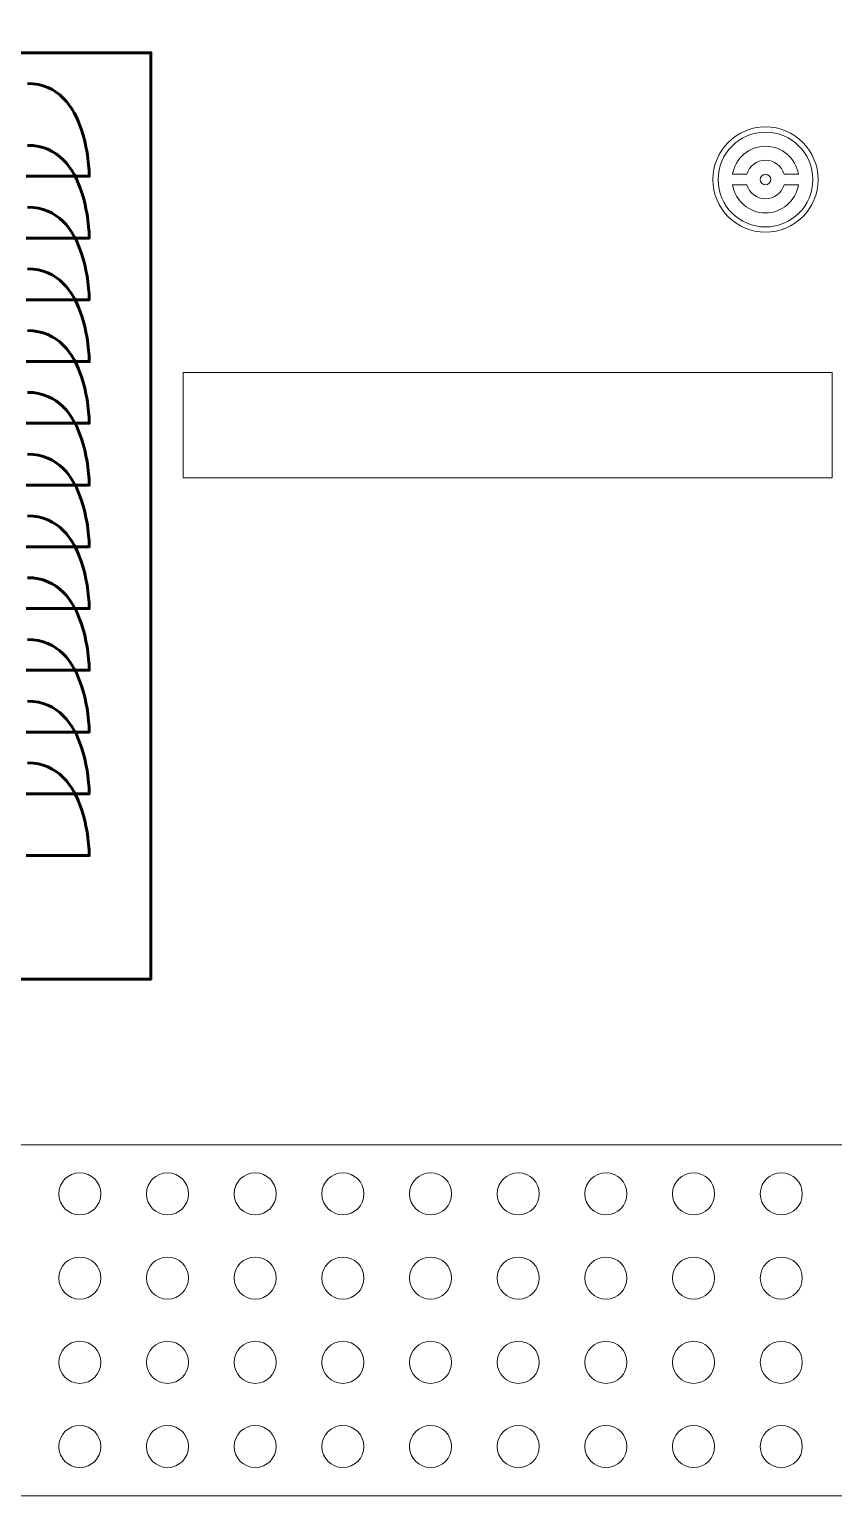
# Model space of a CAD drawing. Header units: millimetres. Extents: x -116965 to 323937, y 291661 to 566926.
# Drawn here: x -29689.9 to -29460.5, y 339951.6 to 340369.4 of the extents above; entities that cross this region are included whole.
import ezdxf

# ---------------------------------------------------------------- set-up
doc = ezdxf.new("R2010")
doc.units = ezdxf.units.MM
doc.layers.get('0').update_dxf_attribs({"lineweight": 18})
doc.layers.add('C00-00-00', color=7, linetype='Continuous')
doc.layers.add('hw_Text', color=7, linetype='Continuous', lineweight=13)

# ---------------------------------------------------------------- blocks, each defined once
blk = doc.blocks.new('*U1544')
for points in [[(0, 0), (900, 0), (900, 2200), (0, 2200)], [(15, 100), (885, 100), (885, 0), (15, 0)]]:
    blk.add_lwpolyline(points, close=True)
for centre in [(462.5, 86), (487.5, 86), (512.5, 86), (537.5, 86), (562.5, 86), (587.5, 86), (612.5, 86), (637.5, 86), (662.5, 86), (462.5, 62), (487.5, 62), (512.5, 62), (537.5, 62), (562.5, 62), (587.5, 62), (612.5, 62), (637.5, 62), (662.5, 62), (462.5, 38), (487.5, 38), (512.5, 38), (537.5, 38), (562.5, 38), (587.5, 38), (612.5, 38), (637.5, 38), (662.5, 38), (462.5, 14), (487.5, 14), (512.5, 14), (537.5, 14), (562.5, 14), (587.5, 14), (612.5, 14), (637.5, 14), (662.5, 14)]:
    blk.add_circle(centre, 6)
blk = doc.blocks.new('*U1607')
for points in [[(-5.29, 1.5, -0.755929), (5.29, 1.5), (9.38, 1.5, 0.852803), (-9.38, 1.5)], [(-5.29, -1.5, 0.755929), (5.29, -1.5), (9.38, -1.5, -0.852803), (-9.38, -1.5)]]:
    blk.add_lwpolyline(points, format="xyb", close=True)
at = {"color": 2}
blk.add_circle((0, 0), 15, dxfattribs=at)
at = {"color": 3}
blk.add_circle((0, 0), 13.5, dxfattribs=at)
blk.add_circle((0, 0), 1.5)
blk = doc.blocks.new('*U1570')
blk.add_lwpolyline([(0, 0), (670, 0), (670, 2000), (0, 2000)])
blk.add_lwpolyline([(477, 190), (662, 190), (662, 220), (477, 220)], close=True)
blk.add_blockref('*U1607', (643, 275))
blk = doc.blocks.new('fan1')
at = {"layer": 'C00-00-00', "lineweight": 60}
blk.add_lwpolyline([(66482.46, 350162.92), (66746.42, 350162.92), (66746.42, 349898.96), (66482.46, 349898.96)], close=True, dxfattribs=at)
for points in [[(66711.23, 350154.13), (66712.82, 350154.05), (66714.32, 350153.83), (66715.72, 350153.48), (66717.03, 350152.99), (66718.25, 350152.4), (66719.38, 350151.69), (66720.43, 350150.89), (66721.4, 350150), (66722.29, 350149.04), (66723.1, 350148.01), (66723.85, 350146.92), (66724.53, 350145.78), (66725.14, 350144.6), (66725.69, 350143.39), (66726.18, 350142.17), (66726.62, 350140.93), (66727.01, 350139.69), (66727.35, 350138.47), (66727.64, 350137.26), (66727.89, 350136.08), (66728.11, 350134.94), (66728.28, 350133.85), (66728.43, 350132.82), (66728.55, 350131.86), (66728.64, 350130.97), (66728.71, 350130.17), (66728.75, 350129.46), (66728.79, 350128.87), (66728.81, 350128.38), (66728.82, 350128.03), (66728.82, 350127.81), (66728.82, 350127.73), (66728.78, 350127.73), (66728.66, 350127.73), (66728.45, 350127.73), (66728.16, 350127.73), (66727.8, 350127.73), (66727.36, 350127.73), (66726.84, 350127.73), (66726.25, 350127.73), (66725.59, 350127.73), (66724.85, 350127.73), (66724.04, 350127.73), (66723.17, 350127.73), (66722.22, 350127.73), (66721.21, 350127.73), (66720.13, 350127.73), (66718.99, 350127.73), (66717.79, 350127.73), (66716.52, 350127.73), (66715.2, 350127.73), (66713.81, 350127.73), (66712.37, 350127.73), (66710.87, 350127.73)], [(66711.23, 350136.53), (66712.82, 350136.46), (66714.32, 350136.24), (66715.72, 350135.88), (66717.03, 350135.4), (66718.25, 350134.8), (66719.38, 350134.1), (66720.43, 350133.3), (66721.4, 350132.41), (66722.29, 350131.44), (66723.1, 350130.41), (66723.85, 350129.32), (66724.53, 350128.18), (66725.14, 350127), (66725.69, 350125.8), (66726.18, 350124.57), (66726.62, 350123.33), (66727.01, 350122.1), (66727.35, 350120.87), (66727.64, 350119.67), (66727.89, 350118.49), (66728.11, 350117.35), (66728.28, 350116.26), (66728.43, 350115.22), (66728.55, 350114.26), (66728.64, 350113.37), (66728.71, 350112.57), (66728.75, 350111.87), (66728.79, 350111.27), (66728.81, 350110.79), (66728.82, 350110.43), (66728.82, 350110.21), (66728.82, 350110.13), (66728.78, 350110.13), (66728.66, 350110.13), (66728.45, 350110.13), (66728.16, 350110.13), (66727.8, 350110.13), (66727.36, 350110.13), (66726.84, 350110.13), (66726.25, 350110.13), (66725.59, 350110.13), (66724.85, 350110.13), (66724.04, 350110.13), (66723.17, 350110.13), (66722.22, 350110.13), (66721.21, 350110.13), (66720.13, 350110.13), (66718.99, 350110.13), (66717.79, 350110.13), (66716.52, 350110.13), (66715.2, 350110.13), (66713.81, 350110.13), (66712.37, 350110.13), (66710.87, 350110.13)], [(66711.23, 350118.93), (66712.82, 350118.85), (66714.32, 350118.63), (66715.72, 350118.28), (66717.03, 350117.8), (66718.25, 350117.2), (66719.38, 350116.49), (66720.43, 350115.69), (66721.4, 350114.81), (66722.29, 350113.84), (66723.1, 350112.81), (66723.85, 350111.72), (66724.53, 350110.58), (66725.14, 350109.4), (66725.69, 350108.2), (66726.18, 350106.97), (66726.62, 350105.73), (66727.01, 350104.5), (66727.35, 350103.27), (66727.64, 350102.07), (66727.89, 350100.89), (66728.11, 350099.75), (66728.28, 350098.66), (66728.43, 350097.63), (66728.55, 350096.66), (66728.64, 350095.77), (66728.71, 350094.97), (66728.75, 350094.27), (66728.79, 350093.67), (66728.81, 350093.19), (66728.82, 350092.84), (66728.82, 350092.61), (66728.82, 350092.54), (66728.78, 350092.54), (66728.66, 350092.54), (66728.45, 350092.54), (66728.16, 350092.54), (66727.8, 350092.54), (66727.36, 350092.54), (66726.84, 350092.54), (66726.25, 350092.54), (66725.59, 350092.54), (66724.85, 350092.54), (66724.04, 350092.54), (66723.17, 350092.54), (66722.22, 350092.54), (66721.21, 350092.54), (66720.13, 350092.54), (66718.99, 350092.54), (66717.79, 350092.54), (66716.52, 350092.54), (66715.2, 350092.54), (66713.81, 350092.54), (66712.37, 350092.54), (66710.87, 350092.54)], [(66711.23, 350101.33), (66712.82, 350101.26), (66714.32, 350101.04), (66715.72, 350100.68), (66717.03, 350100.2), (66718.25, 350099.6), (66719.38, 350098.9), (66720.43, 350098.1), (66721.4, 350097.21), (66722.29, 350096.24), (66723.1, 350095.21), (66723.85, 350094.12), (66724.53, 350092.98), (66725.14, 350091.8), (66725.69, 350090.6), (66726.18, 350089.37), (66726.62, 350088.13), (66727.01, 350086.9), (66727.35, 350085.67), (66727.64, 350084.47), (66727.89, 350083.29), (66728.11, 350082.15), (66728.28, 350081.06), (66728.43, 350080.03), (66728.55, 350079.06), (66728.64, 350078.17), (66728.71, 350077.37), (66728.75, 350076.67), (66728.79, 350076.07), (66728.81, 350075.59), (66728.82, 350075.23), (66728.82, 350075.01), (66728.82, 350074.94), (66728.78, 350074.94), (66728.66, 350074.94), (66728.45, 350074.94), (66728.16, 350074.94), (66727.8, 350074.94), (66727.36, 350074.94), (66726.84, 350074.94), (66726.25, 350074.94), (66725.59, 350074.94), (66724.85, 350074.94), (66724.04, 350074.94), (66723.17, 350074.94), (66722.22, 350074.94), (66721.21, 350074.94), (66720.13, 350074.94), (66718.99, 350074.94), (66717.79, 350074.94), (66716.52, 350074.94), (66715.2, 350074.94), (66713.81, 350074.94), (66712.37, 350074.94), (66710.87, 350074.94)], [(66711.23, 350083.74), (66712.82, 350083.66), (66714.32, 350083.44), (66715.72, 350083.08), (66717.03, 350082.6), (66718.25, 350082.01), (66719.38, 350081.3), (66720.43, 350080.5), (66721.4, 350079.61), (66722.29, 350078.65), (66723.1, 350077.61), (66723.85, 350076.52), (66724.53, 350075.38), (66725.14, 350074.21), (66725.69, 350073), (66726.18, 350071.77), (66726.62, 350070.54), (66727.01, 350069.3), (66727.35, 350068.08), (66727.64, 350066.87), (66727.89, 350065.69), (66728.11, 350064.55), (66728.28, 350063.46), (66728.43, 350062.43), (66728.55, 350061.46), (66728.64, 350060.58), (66728.71, 350059.78), (66728.75, 350059.07), (66728.79, 350058.47), (66728.81, 350057.99), (66728.82, 350057.64), (66728.82, 350057.42), (66728.82, 350057.34), (66728.78, 350057.34), (66728.66, 350057.34), (66728.45, 350057.34), (66728.16, 350057.34), (66727.8, 350057.34), (66727.36, 350057.34), (66726.84, 350057.34), (66726.25, 350057.34), (66725.59, 350057.34), (66724.85, 350057.34), (66724.04, 350057.34), (66723.17, 350057.34), (66722.22, 350057.34), (66721.21, 350057.34), (66720.13, 350057.34), (66718.99, 350057.34), (66717.79, 350057.34), (66716.52, 350057.34), (66715.2, 350057.34), (66713.81, 350057.34), (66712.37, 350057.34), (66710.87, 350057.34)], [(66711.23, 350066.14), (66712.82, 350066.07), (66714.32, 350065.84), (66715.72, 350065.49), (66717.03, 350065.01), (66718.25, 350064.41), (66719.38, 350063.7), (66720.43, 350062.9), (66721.4, 350062.02), (66722.29, 350061.05), (66723.1, 350060.02), (66723.85, 350058.93), (66724.53, 350057.79), (66725.14, 350056.61), (66725.69, 350055.4), (66726.18, 350054.18), (66726.62, 350052.94), (66727.01, 350051.71), (66727.35, 350050.48), (66727.64, 350049.27), (66727.89, 350048.1), (66728.11, 350046.96), (66728.28, 350045.87), (66728.43, 350044.83), (66728.55, 350043.87), (66728.64, 350042.98), (66728.71, 350042.18), (66728.75, 350041.48), (66728.79, 350040.88), (66728.81, 350040.4), (66728.82, 350040.04), (66728.82, 350039.82), (66728.82, 350039.74), (66728.78, 350039.74), (66728.66, 350039.74), (66728.45, 350039.74), (66728.16, 350039.74), (66727.8, 350039.74), (66727.36, 350039.74), (66726.84, 350039.74), (66726.25, 350039.74), (66725.59, 350039.74), (66724.85, 350039.74), (66724.04, 350039.74), (66723.17, 350039.74), (66722.22, 350039.74), (66721.21, 350039.74), (66720.13, 350039.74), (66718.99, 350039.74), (66717.79, 350039.74), (66716.52, 350039.74), (66715.2, 350039.74), (66713.81, 350039.74), (66712.37, 350039.74), (66710.87, 350039.74)], [(66711.23, 350048.54), (66712.82, 350048.47), (66714.32, 350048.25), (66715.72, 350047.89), (66717.03, 350047.41), (66718.25, 350046.81), (66719.38, 350046.11), (66720.43, 350045.31), (66721.4, 350044.42), (66722.29, 350043.46), (66723.1, 350042.42), (66723.85, 350041.33), (66724.53, 350040.19), (66725.14, 350039.01), (66725.69, 350037.81), (66726.18, 350036.58), (66726.62, 350035.35), (66727.01, 350034.11), (66727.35, 350032.88), (66727.64, 350031.68), (66727.89, 350030.5), (66728.11, 350029.36), (66728.28, 350028.27), (66728.43, 350027.24), (66728.55, 350026.27), (66728.64, 350025.38), (66728.71, 350024.58), (66728.75, 350023.88), (66728.79, 350023.28), (66728.81, 350022.8), (66728.82, 350022.44), (66728.82, 350022.22), (66728.82, 350022.15), (66728.78, 350022.15), (66728.66, 350022.15), (66728.45, 350022.15), (66728.16, 350022.15), (66727.8, 350022.15), (66727.36, 350022.15), (66726.84, 350022.15), (66726.25, 350022.15), (66725.59, 350022.15), (66724.85, 350022.15), (66724.04, 350022.15), (66723.17, 350022.15), (66722.22, 350022.15), (66721.21, 350022.15), (66720.13, 350022.15), (66718.99, 350022.15), (66717.79, 350022.15), (66716.52, 350022.15), (66715.2, 350022.15), (66713.81, 350022.15), (66712.37, 350022.15), (66710.87, 350022.15)], [(66711.23, 350030.94), (66712.82, 350030.87), (66714.32, 350030.65), (66715.72, 350030.29), (66717.03, 350029.81), (66718.25, 350029.21), (66719.38, 350028.51), (66720.43, 350027.71), (66721.4, 350026.82), (66722.29, 350025.85), (66723.1, 350024.82), (66723.85, 350023.73), (66724.53, 350022.59), (66725.14, 350021.41), (66725.69, 350020.21), (66726.18, 350018.98), (66726.62, 350017.75), (66727.01, 350016.51), (66727.35, 350015.29), (66727.64, 350014.08), (66727.89, 350012.9), (66728.11, 350011.76), (66728.28, 350010.67), (66728.43, 350009.64), (66728.55, 350008.67), (66728.64, 350007.79), (66728.71, 350006.99), (66728.75, 350006.28), (66728.79, 350005.69), (66728.81, 350005.2), (66728.82, 350004.85), (66728.82, 350004.63), (66728.82, 350004.55), (66728.78, 350004.55), (66728.66, 350004.55), (66728.45, 350004.55), (66728.16, 350004.55), (66727.8, 350004.55), (66727.36, 350004.55), (66726.84, 350004.55), (66726.25, 350004.55), (66725.59, 350004.55), (66724.85, 350004.55), (66724.04, 350004.55), (66723.17, 350004.55), (66722.22, 350004.55), (66721.21, 350004.55), (66720.13, 350004.55), (66718.99, 350004.55), (66717.79, 350004.55), (66716.52, 350004.55), (66715.2, 350004.55), (66713.81, 350004.55), (66712.37, 350004.55), (66710.87, 350004.55)], [(66711.23, 350013.35), (66712.82, 350013.27), (66714.32, 350013.05), (66715.72, 350012.69), (66717.03, 350012.21), (66718.25, 350011.61), (66719.38, 350010.91), (66720.43, 350010.11), (66721.4, 350009.22), (66722.29, 350008.26), (66723.1, 350007.22), (66723.85, 350006.13), (66724.53, 350004.99), (66725.14, 350003.82), (66725.69, 350002.61), (66726.18, 350001.38), (66726.62, 350000.15), (66727.01, 349998.91), (66727.35, 349997.69), (66727.64, 349996.48), (66727.89, 349995.3), (66728.11, 349994.16), (66728.28, 349993.07), (66728.43, 349992.04), (66728.55, 349991.07), (66728.64, 349990.19), (66728.71, 349989.38), (66728.75, 349988.68), (66728.79, 349988.08), (66728.81, 349987.6), (66728.82, 349987.24), (66728.82, 349987.02), (66728.82, 349986.95), (66728.78, 349986.95), (66728.66, 349986.95), (66728.45, 349986.95), (66728.16, 349986.95), (66727.8, 349986.95), (66727.36, 349986.95), (66726.84, 349986.95), (66726.25, 349986.95), (66725.59, 349986.95), (66724.85, 349986.95), (66724.04, 349986.95), (66723.17, 349986.95), (66722.22, 349986.95), (66721.21, 349986.95), (66720.13, 349986.95), (66718.99, 349986.95), (66717.79, 349986.95), (66716.52, 349986.95), (66715.2, 349986.95), (66713.81, 349986.95), (66712.37, 349986.95), (66710.87, 349986.95)], [(66711.23, 349995.75), (66712.82, 349995.67), (66714.32, 349995.45), (66715.72, 349995.1), (66717.03, 349994.62), (66718.25, 349994.02), (66719.38, 349993.31), (66720.43, 349992.51), (66721.4, 349991.62), (66722.29, 349990.66), (66723.1, 349989.63), (66723.85, 349988.54), (66724.53, 349987.4), (66725.14, 349986.22), (66725.69, 349985.01), (66726.18, 349983.79), (66726.62, 349982.55), (66727.01, 349981.31), (66727.35, 349980.09), (66727.64, 349978.88), (66727.89, 349977.7), (66728.11, 349976.57), (66728.28, 349975.47), (66728.43, 349974.44), (66728.55, 349973.48), (66728.64, 349972.59), (66728.71, 349971.79), (66728.75, 349971.08), (66728.79, 349970.49), (66728.81, 349970), (66728.82, 349969.65), (66728.82, 349969.43), (66728.82, 349969.35), (66728.78, 349969.35), (66728.66, 349969.35), (66728.45, 349969.35), (66728.16, 349969.35), (66727.8, 349969.35), (66727.36, 349969.35), (66726.84, 349969.35), (66726.25, 349969.35), (66725.59, 349969.35), (66724.85, 349969.35), (66724.04, 349969.35), (66723.17, 349969.35), (66722.22, 349969.35), (66721.21, 349969.35), (66720.13, 349969.35), (66718.99, 349969.35), (66717.79, 349969.35), (66716.52, 349969.35), (66715.2, 349969.35), (66713.81, 349969.35), (66712.37, 349969.35), (66710.87, 349969.35)], [(66711.23, 349978.15), (66712.82, 349978.08), (66714.32, 349977.86), (66715.72, 349977.5), (66717.03, 349977.02), (66718.25, 349976.42), (66719.38, 349975.72), (66720.43, 349974.92), (66721.4, 349974.03), (66722.29, 349973.06), (66723.1, 349972.03), (66723.85, 349970.94), (66724.53, 349969.8), (66725.14, 349968.62), (66725.69, 349967.42), (66726.18, 349966.19), (66726.62, 349964.95), (66727.01, 349963.72), (66727.35, 349962.49), (66727.64, 349961.29), (66727.89, 349960.11), (66728.11, 349958.97), (66728.28, 349957.88), (66728.43, 349956.85), (66728.55, 349955.88), (66728.64, 349954.99), (66728.71, 349954.19), (66728.75, 349953.49), (66728.79, 349952.89), (66728.81, 349952.41), (66728.82, 349952.05), (66728.82, 349951.83), (66728.82, 349951.76), (66728.78, 349951.76), (66728.66, 349951.76), (66728.45, 349951.76), (66728.16, 349951.76), (66727.8, 349951.76), (66727.36, 349951.76), (66726.84, 349951.76), (66726.25, 349951.76), (66725.59, 349951.76), (66724.85, 349951.76), (66724.04, 349951.76), (66723.17, 349951.76), (66722.22, 349951.76), (66721.21, 349951.76), (66720.13, 349951.76), (66718.99, 349951.76), (66717.79, 349951.76), (66716.52, 349951.76), (66715.2, 349951.76), (66713.81, 349951.76), (66712.37, 349951.76), (66710.87, 349951.76)], [(66711.23, 349960.56), (66712.82, 349960.48), (66714.32, 349960.26), (66715.72, 349959.9), (66717.03, 349959.42), (66718.25, 349958.83), (66719.38, 349958.12), (66720.43, 349957.32), (66721.4, 349956.43), (66722.29, 349955.47), (66723.1, 349954.43), (66723.85, 349953.34), (66724.53, 349952.2), (66725.14, 349951.03), (66725.69, 349949.82), (66726.18, 349948.59), (66726.62, 349947.36), (66727.01, 349946.12), (66727.35, 349944.9), (66727.64, 349943.69), (66727.89, 349942.51), (66728.11, 349941.37), (66728.28, 349940.28), (66728.43, 349939.25), (66728.55, 349938.28), (66728.64, 349937.4), (66728.71, 349936.6), (66728.75, 349935.89), (66728.79, 349935.29), (66728.81, 349934.81), (66728.82, 349934.46), (66728.82, 349934.24), (66728.82, 349934.16), (66728.78, 349934.16), (66728.66, 349934.16), (66728.45, 349934.16), (66728.16, 349934.16), (66727.8, 349934.16), (66727.36, 349934.16), (66726.84, 349934.16), (66726.25, 349934.16), (66725.59, 349934.16), (66724.85, 349934.16), (66724.04, 349934.16), (66723.17, 349934.16), (66722.22, 349934.16), (66721.21, 349934.16), (66720.13, 349934.16), (66718.99, 349934.16), (66717.79, 349934.16), (66716.52, 349934.16), (66715.2, 349934.16), (66713.81, 349934.16), (66712.37, 349934.16), (66710.87, 349934.16)]]:
    blk.add_lwpolyline(points, dxfattribs=at)

msp = doc.modelspace()

# ---------------------------------------------------------------- block references
msp.add_blockref('*U1544', (-30137.949803, 339951.616143))

# ---------------------------------------------------------------- next in the draw order: block references
at = {"lineweight": -3}
msp.add_blockref('fan1', (-96401.589781, -9800.1675), dxfattribs=at)
at = {"layer": 'hw_Text'}
msp.add_blockref('*U1570', (-30122.949803, 340051.616143), dxfattribs=at)

doc.saveas('drawing.dxf')
